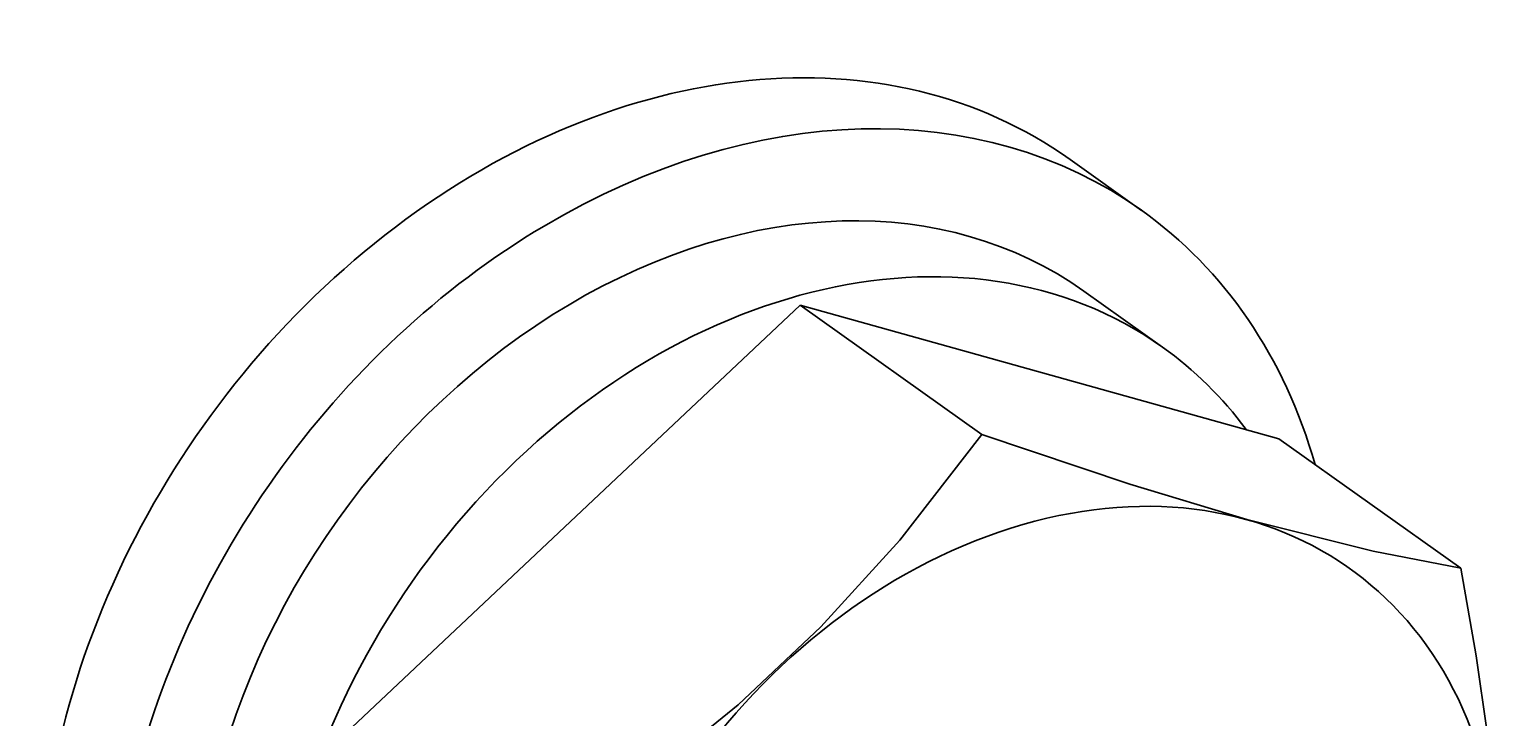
# Model space of a CAD drawing. Header units: millimetres. Extents: x 1333 to 129696, y -57210 to 105899.
# Drawn here: x 57138.76 to 57144.17, y 101187.71 to 101190.23 of the extents above; entities that cross this region are included whole.
import ezdxf

# ---------------------------------------------------------------- set-up
doc = ezdxf.new("R2010")
doc.units = ezdxf.units.MM
doc.header["$LTSCALE"] = 0.5

msp = doc.modelspace()

# ---------------------------------------------------------------- linework, layer by layer
at = {"color": 7, "lineweight": 35, "ltscale": 0.032062}
msp.add_line((57142.8235, 101189.566), (57142.5624, 101189.752), dxfattribs=at)
at = {"color": 7, "lineweight": 35, "ltscale": 0.035274}
msp.add_line((57142.9006, 101189.0661), (57142.6133, 101189.2707), dxfattribs=at)
at = {"color": 7, "lineweight": 35, "ltscale": 0.2279}
msp.add_line((57141.5768, 101189.2197), (57139.9181, 101187.6568), dxfattribs=at)
at = {"color": 7, "lineweight": 35, "ltscale": 0.181528}
msp.add_line((57143.3253, 101188.7318), (57141.5768, 101189.2197), dxfattribs=at)
at = {"color": 7, "lineweight": 35, "ltscale": 0.081512}
for p, q in [((57141.5768, 101189.2197), (57142.2408, 101188.7469)), ((57143.9893, 101188.259), (57143.3253, 101188.7318))]:
    msp.add_line(p, q, dxfattribs=at)
at = {"color": 7, "lineweight": 35}
for points in [[(57140.5821, 101187.1841), (57141.0066, 101187.4811), (57141.3505, 101187.7592), (57141.6526, 101188.044), (57141.9407, 101188.3613), (57142.2408, 101188.7469)], [(57142.2408, 101188.7469), (57142.7807, 101188.5651), (57143.2085, 101188.4365), (57143.6697, 101188.3213), (57143.9893, 101188.259)], [(57143.9893, 101188.259), (57144.0456, 101187.9382), (57144.0855, 101187.6583), (57144.1278, 101187.1654)]]:
    msp.add_lwpolyline(points, dxfattribs=at)
for centre, major_axis, start_param, end_param in [((57141.0398, 101187.6137), (1.5225, 2.1384), 6.283138, 8.647675), ((57141.301, 101187.4277), (1.5225, 2.1384), 6.283138, 9.424731), ((57141.301, 101187.4277), (1.3122, 1.8431), 6.283138, 9.424731), ((57141.5883, 101187.2231), (1.3122, 1.8431), 6.283138, 9.211683), ((57141.301, 101187.4277), (1.5225, 2.1384), 5.732133, 6.283138), ((57141.5883, 101187.2231), (1.3122, 1.8431), 6.036945, 6.283138), ((57142.4242, 101186.6279), (1.16, 1.6292), 2.36449, 8.647675)]:
    msp.add_ellipse(centre, major_axis=major_axis, ratio=0.767269, start_param=start_param, end_param=end_param, dxfattribs=at)

doc.saveas('drawing.dxf')
